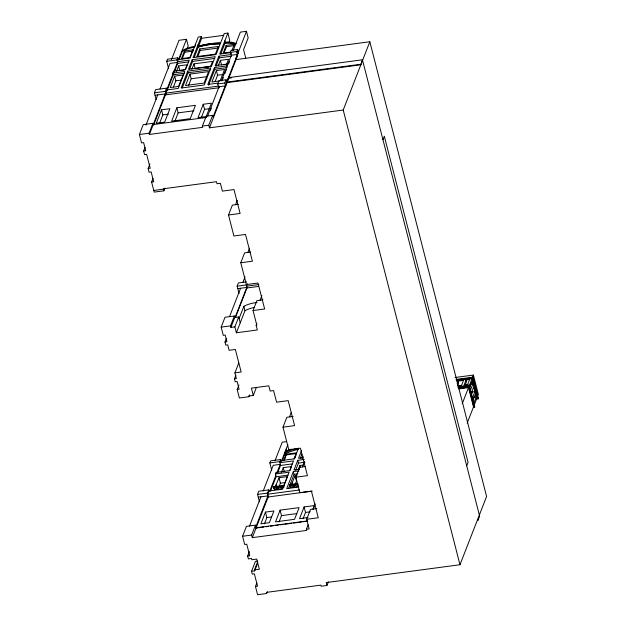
<?xml version="1.0" encoding="UTF-8"?>
<svg xmlns="http://www.w3.org/2000/svg" width="626" height="626" viewBox="0 0 626 626"><rect width="100%" height="100%" fill="white"/><g stroke="black" fill="none" stroke-linecap="round" stroke-linejoin="round"><path stroke-width="0.94" d="M156.132 99.487L154.419 92.797L155.663 89.596L166.539 88.149L167.173 90.613M168.597 68.664L166.704 61.293L167.51 59.22L177.792 57.85L178.246 59.634L177.44 61.708L189.263 60.127L185.562 69.619L173.59 71.215L172.854 73.101L173.277 74.752L167.025 90.786M164.928 188.129L163.879 190.828L154.199 192.119L151.617 182.08L153.699 181.806L151.163 171.931L149.082 172.205L148.135 168.504L150.217 168.23L146.656 154.364L144.575 154.638L143.651 151.054L145.733 150.78L143.636 142.603L141.554 142.885L139.402 134.496L143.252 124.605L152.94 123.314L153.253 124.551L206.541 117.445M145.96 125.106L157.729 94.917M160.013 89.056L170.014 63.406L177.463 62.412L177.714 63.375L174.349 72.006M171.508 59.58L179.028 40.291L186.478 39.297L188.176 45.901L187.151 48.523M177.44 61.708L176.978 59.924L177.792 57.85M218.717 87.781L217.731 83.939L218.975 80.731L226.135 79.776L224.883 82.984L225.728 86.278L225.172 85.926L213.059 116.999L212.637 115.356L206.228 116.209L202.37 126.1L202.683 127.336L149.403 134.441L149.082 133.205L152.94 123.314M165.248 94.197L165.992 94.096L165.287 91.349L166.539 88.149M149.403 134.441L165.178 93.923L165.428 94.886L153.66 125.075M166.774 89.823L173.026 73.79M173.277 73.164L177.463 62.412M178.613 59.462L186.478 39.297M179.208 59.525L182.714 50.315A15.916 6.487 -14.4 0 1 194.545 46.347M143.651 151.054L145.052 147.462M161.516 109.832L156.297 123.212L164.693 122.093L169.904 108.713L161.516 109.832L162.823 114.91L159.693 122.939M174.654 76.129L170.202 87.562L178.59 86.443L183.042 75.01L174.654 76.129L175.851 80.801L173.457 86.951M176.509 71.372L178.645 65.902L187.033 64.783L185.202 69.478M184.467 50.972L181.477 58.641L189.866 57.522L192.855 49.853L184.467 50.972L184.78 52.208L182.127 59.024M148.135 168.504L149.888 164.012M187.745 71.121L181.149 88.047L204.209 84.972L210.813 68.046L187.745 71.121L188.168 72.765L182.26 87.914M178.246 59.634L190.069 58.054L198.278 37.012L201.243 36.621L193.043 57.662L216.056 54.595L224.257 33.554L227.88 33.068L229.75 40.361L229.085 42.059M189.576 69.165L192.605 61.387L192.182 59.744L215.25 56.669L211.549 66.16L188.481 69.236L192.182 59.744L192.589 61.426L214.71 58.445M194.146 57.561L198.239 47.067L197.871 45.275M219.82 43.108A39.665 16.166 -14.4 0 0 198.583 46.183L201.666 38.264L201.243 36.621M176.845 107.789L171.634 121.162L190.218 118.69L195.437 105.309L176.845 107.789L178.152 112.868L175.022 120.896M189.983 74.087L185.531 85.512L204.123 83.039L208.575 71.614L189.983 74.087L191.188 78.759L188.442 85.785M191.838 69.329L193.974 63.86L212.566 61.379L210.43 66.857M199.796 48.93L196.807 56.598L215.399 54.118L218.38 46.457L199.796 48.93L200.179 50.44L197.855 56.403M151.617 182.08L153.018 178.48M231.409 53.202L230.877 54.587L218.865 56.183L215.164 65.675L227.473 64.04L226.737 65.926L214.428 67.561L207.832 84.487L217.738 83.164M227.88 33.068L219.679 54.11L230.759 52.631M224.89 40.729L225 42.967A17.152 6.996 -14.4 0 1 235.431 44.36M208.599 85.246L214.851 69.212L214.428 67.561M215.923 66.458L219.288 57.835L218.865 56.183M220.806 53.946L225.031 43.1L224.609 41.457M203.239 104.268L198.027 117.649L206.204 116.561L211.424 103.18L203.239 104.268L204.545 109.347L201.415 117.375M216.385 70.574L211.924 81.998L220.102 80.91L224.562 69.478L216.385 70.574L217.582 75.237L215.18 81.388M218.544 65.034L220.368 60.339L228.553 59.251L226.416 64.721M232.043 50.283L234.367 44.321L226.189 45.416L223.2 53.077L230.47 52.107M223.85 53.46L226.51 46.653L226.189 45.416M230.877 54.587L230.305 52.388L231.119 50.315L237.677 49.438L238.42 52.326L235.822 58.609M207.636 116.045L219.061 86.74L219.311 87.703L165.428 94.886M221.354 80.864L231.346 55.229L237.457 54.415L238.271 52.341M233.185 50.526L240.361 32.114L246.472 31.3L248.17 37.904L243.577 49.681L245.76 58.171M210.305 110.786L211.345 108.126M222.293 80.042L223.333 77.366M224.726 73.805L226.463 69.353M228.568 63.962L229.578 61.371M237.575 54.259L236.871 51.512L237.677 49.438M236.072 59.572L369.833 41.746L343.212 110.027L209.452 127.853L208.779 125.247L212.637 115.356M246.472 31.3L226.424 82.718L229.014 77.154L228.568 77.217M225.61 85.488L226.604 82.937M362.438 59.799L360.842 64.807L227.081 82.64L226.941 82.084L228.678 77.624L362.438 59.799L479.633 516.16L477.888 520.621L477.607 519.525M209.452 127.853L237.708 55.378L236.722 51.535M234.86 326.866L230.892 327.398L234.75 317.507L238.717 316.975L234.86 326.866L236.378 332.774L257.341 329.98L256.144 325.309L256.816 325.223L253.045 310.527L264.649 308.986L257.982 283.038L246.386 284.58L240.775 262.756L252.38 261.206L245.502 234.437L233.905 235.986L228.513 215.008L232.371 205.117L238.373 204.319M235.579 204.686L237.254 200.383M240.775 262.756L244.633 252.865L250.635 252.067M247.833 252.435L249.492 248.201M249.555 394.92L248.851 396.72L239.359 397.987L237.184 389.497L239.116 389.239L237.137 381.539L235.204 381.797L234.453 378.863L236.385 378.605L234.906 372.869L241.159 372.032L235.36 349.464L229.116 350.302L227.715 344.863L225.783 345.122L224.984 342.015L226.917 341.757L225.211 335.082L223.271 335.34L221.166 327.132L225.024 317.241L234.367 315.997L234.75 317.507M239.038 293.555L237.137 286.16L238.389 282.96L246.527 281.872M229.523 316.67L240.595 288.257M242.904 282.342L245.024 276.911M230.892 327.398L230.509 325.888L234.367 315.997M247.583 283.766L246.652 286.176L258.851 284.548M224.984 342.015L226.393 338.416M235.047 317.617L246.816 287.428L237.77 288.633M235.532 317.28L246.957 287.976L246.182 284.955M239.101 318.485L243.858 306.294A14.852 6.057 -14.4 0 1 257.122 302.538M236.378 332.774L244.985 310.684L243.858 306.294M253.045 310.527L256.903 300.636L262.904 299.838M260.103 300.214L261.871 295.691M234.906 372.869L238.733 363.064M234.453 378.863L235.853 375.264M256.144 325.309L256.848 323.509M237.184 389.497L238.936 385.006M248.851 396.72L248.671 396.031L253.272 395.421L256.425 387.33M382.963 139.715L384.317 136.233L468.068 462.348L466.706 465.838M267.341 591.695L266.637 593.495L257.576 594.7L255.463 586.468L257.544 586.194L254.367 573.807L252.278 574.081L251.566 571.28L254.688 570.865L254.438 569.895L259.344 569.245L256.738 559.081L251.824 559.738L251.503 558.486L248.381 558.901L247.653 556.076L249.735 555.794L246.761 544.213L244.68 544.487L242.567 536.255L246.425 526.364L255.486 525.159L251.629 535.05L252.301 537.656L306.677 530.41L306.396 529.314L309.134 528.947L306.654 519.298L318.258 517.757L311.419 491.12L299.815 492.67L295.84 477.184L307.444 475.643L300.394 448.185L288.789 449.726L282.999 427.167L286.857 417.276L293.101 416.447M259.438 501.778L257.552 494.423L258.804 491.222L268.757 489.892L269.039 490.995L267.787 494.196L299.518 489.97M271.723 470.267L269.837 462.919L270.643 460.846L280.605 459.515L280.886 460.611L280.072 462.684L293.508 460.9L289.736 470.58L276.003 472.411L275.385 473.999L276.089 476.746L270.495 491.089M289.533 416.916L291.309 412.362M249.508 526.114L260.932 496.817M263.217 490.956L273.218 465.306L280.198 464.375L280.479 465.47L277.733 472.513M275.049 460.603L282.232 442.191L286.591 441.604M268.124 496.708L267.505 493.1L268.757 489.892M280.409 465.196L279.791 461.589L280.605 459.515M269.861 490.886L275.808 475.65M276.77 473.178L280.198 464.375M281.34 461.448L287.882 444.663M252.301 537.656L256.159 527.765L255.486 525.159M263.773 527.037L256.081 528.062L268.194 496.981L267.208 493.139M282.287 460.846L284.947 454.022L284.666 452.927A23.452 9.562 -14.4 0 1 296.982 448.498M273.351 487.255L273.539 486.77L284.243 485.338L284.055 485.831L273.351 487.255L273.632 488.35L284.337 486.926M283.899 460.407L286.325 454.186L296.434 452.841L294.009 459.061M284.423 460.204L286.325 454.186M273.632 488.35L273.539 486.77M247.653 556.076L249.406 551.576M265.455 512.099L260.885 523.805L269.368 522.679L273.93 510.972L265.455 512.099L266.864 517.592L264.407 523.892M274.822 488.077L274.204 489.665L282.678 488.538L287.459 476.589L278.993 477.716L275.44 486.48M281.293 472.724L283.273 467.661L291.45 466.566L289.807 470.791M298.5 448.099L294.322 458.819L280.886 460.611M294.877 457.966L295.918 455.305M251.566 571.28L255.416 561.389L257.763 561.084M254.438 569.895L257.591 561.804M298.954 470.854L293.344 471.605L286.7 488.64L298.868 487.012M304.291 459.461L297.733 460.337L293.962 470.016L299.572 469.265M301.56 450.517L298.547 458.255L303.203 457.637M254.688 570.865L257.137 564.574M298.367 484.986L290.018 486.105L289.924 484.516L297.35 483.53M280.088 510.151L275.526 521.857L294.541 519.322L299.103 507.616L280.088 510.151L281.497 515.644L279.04 521.943M288.453 488.695L294.048 474.352L293.344 471.605M295.699 470.118L298.438 463.076L297.733 460.337M300.253 458.428L301.935 454.124M290.018 486.105L289.924 484.516M296.927 475.33L295.081 475.572L290.3 487.521L298.61 486.41M301.881 458.216L302.569 456.456M302.397 458.021L303.086 456.268M298.203 469.68L299.838 465.501L303.649 464.993M295.84 477.184L299.697 467.293L305.05 466.581M255.463 586.468L256.863 582.869M302.374 466.941L304.486 461.511M313.031 509.173L314.432 505.573L304.103 506.95L299.541 518.657L307.992 517.53M303.054 518.743L305.511 512.444L304.103 506.95M306.654 519.298L310.512 509.407L316.756 508.578M313.188 509.055L315.191 503.922M306.396 529.314L308.149 524.815M266.637 593.495L266.355 592.392L320.88 585.13L321.161 586.226L326.96 585.451L328.36 581.859M457.144 383.699L458.162 381.085L463.514 380.373L460.791 387.337M457.583 385.405L458.6 382.791L458.162 381.085M458.6 387.416L459.265 385.71L459.656 387.22M463.678 386.132L466.057 380.029L469.578 379.559L467.199 385.663M464.453 386.97L466.495 381.743L466.057 380.029M466.401 386.375L467.066 384.669L467.458 386.179M462.223 403.715L468.514 387.588L473.592 407.362L474.226 406.806M474.038 407.299L468.851 387.118L469.046 386.625L474.633 407.182L469.203 386.039L471.981 378.691L476.949 398.05L474.218 405.061M472.207 378.12L473.397 375.06L455.016 377.509M476.378 399.122L478.241 398.872L473.037 377.157L456.291 379.387M469.75 386.743L470.744 384.184M469.821 387.079L472.192 380.984L472.935 383.863L470.556 389.959M471.042 393.731L473.702 386.907L474.899 391.571L472.239 398.402M471.589 394.419L472.575 391.884M472.959 399.779L473.937 397.275M473.632 403.653L476.269 396.9L475.486 393.879L472.857 400.632L473.24 402.142M467.199 423.074L473.483 406.947M477.474 396.712L478.366 394.419L473.397 375.06M474.633 407.182L469.406 385.522L458.185 387.017M478.241 398.872L473.037 377.157M326.96 585.451L326.216 582.571L459.977 564.738L486.598 496.457L369.833 41.746M277.842 489.485L278.578 487.693M279.306 485.901L280.401 483.209L278.993 477.716M293.954 487.286L296.489 481.065L295.081 475.572M237.457 54.415L238.42 52.326M201.666 38.264L223.725 35.33M184.78 52.208L192.237 51.215M226.51 46.653L234.687 45.557M200.179 50.44L217.84 48.085M230.305 52.388L236.871 51.512M166.704 61.293L176.978 59.924M177.714 63.375L188.762 61.904M219.288 57.835L231.448 56.215M180.773 70.441L184.506 69.948M210.978 66.419L195.171 68.524L193.974 63.86M223.388 64.768L227.019 64.282M206.713 67.35L208.568 67.099M172.854 73.101L184.826 71.505L178.23 88.43L167.001 89.933L165.749 93.133L218.294 86.13M173.277 74.752L184.334 73.281M188.168 72.765L210.273 69.822M214.851 69.212L227.16 67.569M175.851 80.801L181.446 80.058M191.188 78.759L206.987 76.654M217.582 75.237L223.036 74.51M228.819 78.18L231.73 77.788M226.941 82.084L360.701 64.259M217.731 83.939L224.883 82.984M154.419 92.797L165.287 91.349M155.052 95.269L165.921 93.822M218.466 86.818L225.618 85.864M162.823 114.91L168.417 114.167M178.152 112.868L193.95 110.763M204.545 109.347L209.092 108.744M139.402 134.496L149.082 133.205M202.37 126.1L208.779 125.247M153.777 190.468L163.456 189.177M228.513 215.008L240.118 213.458L233.983 189.568L222.379 191.118L220.375 183.301L217.019 183.747L216.486 181.689L163.347 188.77L163.879 190.828M237.137 286.16L246.331 284.94L246.926 287.843M246.957 287.976L258.483 286.442M221.166 327.132L230.509 325.888M456.064 379.966L472.81 377.728M456.503 380.757L473.021 378.558M457.457 385.929L462.019 385.342M465.196 384.896L468.099 384.513M470.032 384.254L472.935 383.863M457.989 387.533L469.203 386.039M468.905 386.586L469.649 386.485M458.748 387.995L469.343 386.586M458.553 388.488L468.851 387.118M458.835 388.879L468.96 387.533M470.822 392.119L474.899 391.571M473.366 397.283L476.269 396.9M476.949 398.05L477.99 397.917M476.605 398.551L478.467 398.3M282.999 427.167L294.596 425.617L288.179 400.632L276.582 402.182L273.601 390.585L270.142 391.047L268.804 385.827L251.402 388.143L253.272 395.421M474.085 406.767L474.829 406.665M286.497 454.875L296.607 453.529M269.837 462.919L279.791 461.589M280.479 465.47L292.381 463.889M298.438 463.076L304.995 462.207M275.385 473.999L289.118 472.168L282.475 489.203L269.039 490.995M276.089 476.746L287.991 475.157M294.048 474.352L297.788 473.851M280.401 483.209L285.104 482.583M289.736 485.001L298.086 483.89M280.957 486.918L282.741 486.676M257.552 494.423L267.505 493.1M258.256 497.169L267.912 495.886L255.799 526.959L256.081 528.062M268.194 496.981L312.249 491.113M266.864 517.592L271.574 516.966M281.497 515.644L296.708 513.617M305.511 512.444L310.206 511.818M256.159 527.765L307.671 520.902M265.698 526.779L268.585 526.396M270.51 526.137L273.39 525.754M275.315 525.496L278.202 525.112M280.127 524.854L283.007 524.471M284.932 524.212L291.669 523.32M293.586 523.062L301.286 522.037M303.211 521.779L306.091 521.395M242.567 536.255L251.629 535.05M472.677 379.959L474.101 385.491M475.283 390.1L476.707 395.632M343.212 110.027L459.977 564.738M227.473 64.04L227.645 64.721M226.737 65.926L226.909 66.606M229.014 77.154L229.124 77.569M226.135 79.776L226.87 82.663M220.368 60.339L221.573 65.01M198.16 44.532L198.583 46.183M195.289 44.681L195.68 46.191M299.838 465.501L300.308 467.332M192.855 49.853L193.168 51.089M286.223 448.92L286.919 451.628M182.322 51.551L182.283 51.41A16.339 6.659 -14.4 0 1 194.17 47.263M292.185 482.685L293.359 487.263M283.273 467.661L284.212 471.315M178.645 65.902L179.842 70.566M238.717 316.975L240.235 322.883M173.59 71.215L173.762 71.904M276.058 484.892L277.248 489.469M225.282 42.239A16.753 6.831 -14.4 0 1 236.315 43.851M285.151 451.675A18.647 7.606 -14.4 0 1 290.926 449.178M219.789 42.975A39.665 16.166 -14.4 0 0 198.544 46.042L198.199 46.927A34.281 13.975 -14.4 0 1 219.476 43.812M225.031 43.1A17.152 6.996 -14.4 0 1 235.47 44.501M198.239 47.067A34.281 13.975 -14.4 0 1 219.515 43.945M284.947 454.022A23.452 9.562 -14.4 0 1 298.586 449.312M244.985 310.684A14.852 6.057 -14.4 0 1 254.328 307.452"/></g></svg>
